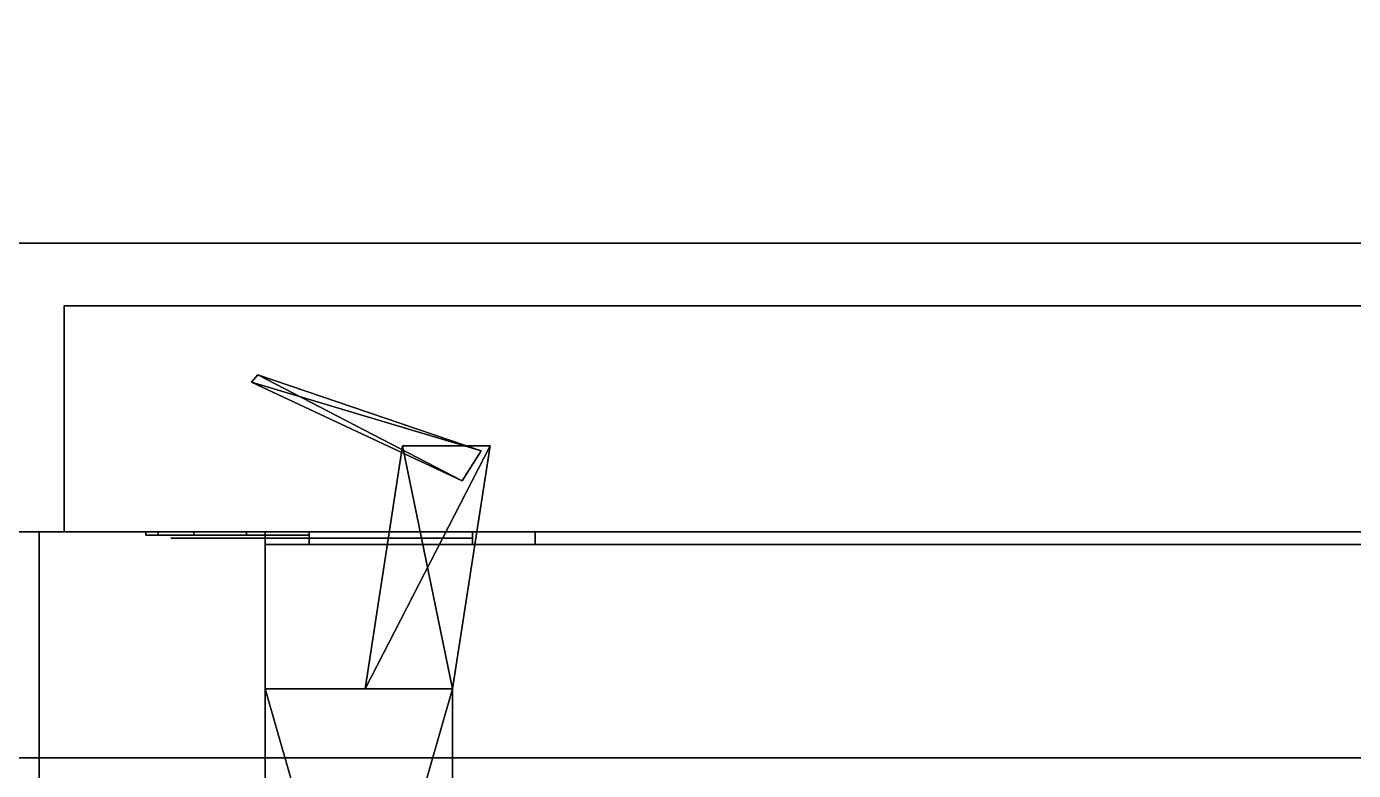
# Model space of a CAD drawing. Extents: x 0 to 4068, y -150 to 4325.
# Drawn here: x 2120 to 2225.6, y 381 to 440.2 of the extents above; entities that cross this region are included whole.
import ezdxf

# ---------------------------------------------------------------- set-up
doc = ezdxf.new("R2010")
doc.units = 0
for name, color, linetype in [('LAYER0', 7, 'CONTINUOUS'), ('LAYER108', 7, 'CONTINUOUS'), ('LAYER109', 7, 'CONTINUOUS'), ('LAYER112', 7, 'CONTINUOUS'), ('LAYER147', 28, 'CONTINUOUS'), ('LAYER148', 253, 'CONTINUOUS'), ('LAYER149', 28, 'CONTINUOUS'), ('LAYER150', 253, 'CONTINUOUS'), ('LAYER151', 253, 'CONTINUOUS'), ('LAYER156', 7, 'CONTINUOUS'), ('LAYER264', 7, 'CONTINUOUS'), ('LAYER274', 7, 'CONTINUOUS'), ('LAYER276', 7, 'CONTINUOUS'), ('LAYER299', 28, 'CONTINUOUS'), ('LAYER300', 253, 'CONTINUOUS'), ('LAYER301', 28, 'CONTINUOUS'), ('LAYER302', 253, 'CONTINUOUS'), ('LAYER303', 253, 'CONTINUOUS'), ('LAYER318', 7, 'CONTINUOUS'), ('LAYER354', 45, 'CONTINUOUS'), ('LAYER358', 253, 'CONTINUOUS'), ('LAYER360', 45, 'CONTINUOUS')]:
    doc.layers.add(name, color=color, linetype=linetype)

msp = doc.modelspace()

# ---------------------------------------------------------------- linework, layer by layer
at = {"layer": 'LAYER0', "invisible_edges": 1}
for points in [[(4068, 4325, -5), (0, -150, -5), (0, 4325, -5), (4068, 4325, -5)], [(0, -150, -5), (4068, 4325, -5), (4068, -150, -5), (0, -150, -5)], [(4068, -150), (0, 4325), (0, -150), (4068, -150)], [(0, 4325), (4068, -150), (4068, 4325), (0, 4325)]]:
    msp.add_3dface(points, dxfattribs=at)
at = {"layer": 'LAYER108', "invisible_edges": 1}
for points in [[(3045, 0, 2359), (2139, 400, 2359), (2139, 0, 2359), (3045, 0, 2359)], [(2139, 400, 2359), (3045, 0, 2359), (3045, 400, 2359), (2139, 400, 2359)], [(3045, 400, 2341), (2139, 400, 2359), (3045, 400, 2359), (3045, 400, 2341)], [(2139, 400, 2359), (3045, 400, 2341), (2139, 400, 2341), (2139, 400, 2359)], [(2139, 0, 2341), (2139, 400, 2359), (2139, 400, 2341), (2139, 0, 2341)], [(2139, 400, 2359), (2139, 0, 2341), (2139, 0, 2359), (2139, 400, 2359)], [(3045, 400, 2341), (2139, 0, 2341), (2139, 400, 2341), (3045, 400, 2341)], [(2139, 0, 2341), (3045, 400, 2341), (3045, 0, 2341), (2139, 0, 2341)]]:
    msp.add_3dface(points, dxfattribs=at)
at = {"layer": 'LAYER109', "invisible_edges": 1}
for points in [[(2139, 0, 1701), (3045, 400, 1701), (3045, 0, 1701), (2139, 0, 1701)], [(3045, 400, 1701), (2139, 0, 1701), (2139, 400, 1701), (3045, 400, 1701)], [(2139, 400, 1719), (3045, 400, 1701), (2139, 400, 1701), (2139, 400, 1719)], [(3045, 400, 1701), (2139, 400, 1719), (3045, 400, 1719), (3045, 400, 1701)], [(2139, 0, 1701), (2139, 400, 1719), (2139, 400, 1701), (2139, 0, 1701)], [(2139, 400, 1719), (2139, 0, 1701), (2139, 0, 1719), (2139, 400, 1719)], [(2139, 400, 1719), (3045, 0, 1719), (3045, 400, 1719), (2139, 400, 1719)], [(3045, 0, 1719), (2139, 400, 1719), (2139, 0, 1719), (3045, 0, 1719)]]:
    msp.add_3dface(points, dxfattribs=at)
at = {"layer": 'LAYER112', "invisible_edges": 1}
for points in [[(2139, 0, 1700), (2121, 400, 1700), (2139, 400, 1700), (2139, 0, 1700)], [(2121, 400, 1700), (2139, 0, 1700), (2121, 0, 1700), (2121, 400, 1700)], [(2121, 400, 1700), (2139, 400, 2360), (2139, 400, 1700), (2121, 400, 1700)], [(2139, 400, 2360), (2121, 400, 1700), (2121, 400, 2360), (2139, 400, 2360)], [(2121, 0, 2360), (2139, 400, 2360), (2121, 400, 2360), (2121, 0, 2360)], [(2139, 400, 2360), (2121, 0, 2360), (2139, 0, 2360), (2139, 400, 2360)], [(2121, 400, 1700), (2121, 0, 2360), (2121, 400, 2360), (2121, 400, 1700)], [(2121, 0, 2360), (2121, 400, 1700), (2121, 0, 1700), (2121, 0, 2360)], [(2139, 0, 1700), (2139, 400, 2360), (2139, 0, 2360), (2139, 0, 1700)], [(2139, 400, 2360), (2139, 0, 1700), (2139, 400, 1700), (2139, 400, 2360)]]:
    msp.add_3dface(points, dxfattribs=at)
at = {"layer": 'LAYER147'}
for points, invisible_edges in [([(2130.49, 399.75, 1798.025), (2129.5, 399.75, 1803), (2131.5, 399.75, 1803), (2131.5, 399.75, 1797.5)], 10), ([(2129.5, 399.75, 1803), (2130.49, 399.75, 1807.975), (2131.5, 399.75, 1808.5), (2131.5, 399.75, 1803)], 10), ([(2133.308, 399.75, 1793.808), (2130.49, 399.75, 1798.025), (2131.5, 399.75, 1797.5), (2135, 399.75, 1797.5)], 10), ([(2130.49, 399.75, 1807.975), (2133.308, 399.75, 1812.192), (2135, 399.75, 1808.5), (2131.5, 399.75, 1808.5)], 10), ([(2131.5, 399.5, 1808.5), (2131.5, 399.5, 1797.5), (2138.5, 399.5, 1797.5), (2138.291, 399.5, 1808.317)], 4), ([(2137.525, 399.75, 1790.99), (2133.308, 399.75, 1793.808), (2135, 399.75, 1797.5), (2138.5, 399.75, 1797.5)], 10), ([(2133.308, 399.75, 1812.192), (2137.525, 399.75, 1815.01), (2138.5, 399.75, 1808.5), (2135, 399.75, 1808.5)], 10), ([(2142.5, 399.75, 1790), (2137.525, 399.75, 1790.99), (2138.5, 399.75, 1797.5), (2142.5, 399.75, 1794)], 2), ([(2137.525, 399.75, 1815.01), (2142.5, 399.75, 1816), (2142.5, 399.75, 1812), (2138.5, 399.75, 1808.5)], 8), ([(2138.291, 399.5, 1808.317), (2138.5, 399.5, 1797.5), (2142.5, 399.5, 1794), (2142.5, 399.5, 1812)], 5), ([(2142.5, 399.5, 1812), (2142.5, 399.5, 1794), (2155.5, 399.5, 1794), (2155.5, 399.5, 1812)], 1), ([(2160.5, 399, 1782), (2155.5, 399, 1794), (2142.5, 399, 1794), (2142.5, 399, 1782)], 1), ([(2160.5, 399, 1824), (2155.5, 399, 1812), (2142.5, 399, 1812), (2142.5, 399, 1824)], 1), ([(2160.5, 399, 1824), (2160.5, 399, 1782), (2155.5, 399, 1794), (2155.5, 399, 1812)], 10)]:
    msp.add_3dface(points, dxfattribs=dict(at, invisible_edges=invisible_edges))
for points in [[(2142.5, 400, 1794), (2142.5, 400, 1782), (2142.5, 400, 1794)], [(2142.5, 400, 1812), (2142.5, 400, 1824), (2142.5, 400, 1812)], [(2155.5, 399, 1794), (2155.5, 400, 1794), (2142.5, 400, 1794), (2142.5, 399, 1794)], [(2142.5, 399, 1794), (2142.5, 400, 1794), (2142.5, 400, 1782), (2142.5, 399, 1782)], [(2142.5, 399, 1782), (2142.5, 400, 1782), (2160.5, 400, 1782), (2160.5, 399, 1782)], [(2155.5, 399, 1812), (2155.5, 400, 1812), (2142.5, 400, 1812), (2142.5, 399, 1812)], [(2142.5, 399, 1812), (2142.5, 400, 1812), (2142.5, 400, 1824), (2142.5, 399, 1824)], [(2142.5, 399, 1824), (2142.5, 400, 1824), (2160.5, 400, 1824), (2160.5, 399, 1824)], [(2160.5, 400, 1782), (2142.5, 400, 1782), (2142.5, 400, 1824), (2160.5, 400, 1824)], [(2155.5, 400, 1794), (2155.5, 400, 1812), (2155.5, 400, 1794)], [(2155.5, 399, 1794), (2155.5, 400, 1794), (2155.5, 400, 1812), (2155.5, 399, 1812)], [(2160.5, 399, 1824), (2160.5, 400, 1824), (2160.5, 399, 1824)], [(2160.5, 400, 1782), (2160.5, 400, 1824), (2160.5, 399, 1824), (2160.5, 399, 1782)], [(2160.5, 399, 1782), (2142.5, 399, 1782), (2142.5, 399, 1782), (2160.5, 399, 1782)], [(2160.5, 399, 1824), (2142.5, 399, 1824), (2142.5, 399, 1824), (2160.5, 399, 1824)]]:
    msp.add_3dface(points, dxfattribs=at)
at = {"layer": 'LAYER148'}
for points in [[(2137.918, 411.9226, 1797.348), (2138.409, 412.5, 1797.348), (2154.692, 404.0754, 1797.348), (2137.918, 411.9226, 1797.348)], [(2137.918, 411.9226, 1808.652), (2156.182, 406.4556, 1808.652), (2138.409, 412.5, 1808.652), (2137.918, 411.9226, 1808.652)], [(2154.692, 404.0754, 1797.348), (2138.409, 412.5, 1797.348), (2156.182, 406.4556, 1797.348), (2154.692, 404.0754, 1797.348)], [(2138.409, 412.5, 1797.348), (2138.409, 412.5, 1808.652), (2156.182, 406.4556, 1797.348), (2138.409, 412.5, 1797.348)], [(2156.182, 406.4556, 1797.348), (2138.409, 412.5, 1808.652), (2156.182, 406.4556, 1808.652), (2156.182, 406.4556, 1797.348)], [(2154.692, 404.0754, 1808.652), (2156.182, 406.4556, 1808.652), (2137.918, 411.9226, 1808.652), (2154.692, 404.0754, 1808.652)], [(2149.942, 406.8654, 1796.217), (2156.906, 406.8654, 1796.217), (2146.958, 387.5, 1796.217), (2149.942, 406.8654, 1796.217)], [(2146.958, 387.5, 1796.217), (2156.906, 406.8654, 1796.217), (2153.921, 387.5, 1796.217), (2146.958, 387.5, 1796.217)], [(2146.958, 387.5, 1809.783), (2153.921, 387.5, 1809.783), (2149.942, 406.8654, 1809.783), (2146.958, 387.5, 1809.783)], [(2149.942, 406.8654, 1809.783), (2153.921, 387.5, 1809.783), (2156.906, 406.8654, 1809.783), (2149.942, 406.8654, 1809.783)], [(2156.906, 406.8654, 1796.217), (2156.906, 406.8654, 1809.783), (2153.921, 387.5, 1796.217), (2156.906, 406.8654, 1796.217)], [(2153.921, 387.5, 1796.217), (2156.906, 406.8654, 1809.783), (2153.921, 387.5, 1809.783), (2153.921, 387.5, 1796.217)], [(2139, 387.5, 1796.217), (2153.921, 387.5, 1796.217), (2139, 335.5, 1796.217), (2139, 387.5, 1796.217)], [(2139, 335.5, 1796.217), (2153.921, 387.5, 1796.217), (2153.921, 335.5, 1796.217), (2139, 335.5, 1796.217)], [(2139, 335.5, 1809.783), (2153.921, 335.5, 1809.783), (2139, 387.5, 1809.783), (2139, 335.5, 1809.783)], [(2139, 387.5, 1809.783), (2153.921, 335.5, 1809.783), (2153.921, 387.5, 1809.783), (2139, 387.5, 1809.783)], [(2153.921, 387.5, 1796.217), (2153.921, 387.5, 1809.783), (2153.921, 335.5, 1796.217), (2153.921, 387.5, 1796.217)], [(2153.921, 335.5, 1796.217), (2153.921, 387.5, 1809.783), (2153.921, 335.5, 1809.783), (2153.921, 335.5, 1796.217)]]:
    msp.add_3dface(points, dxfattribs=at)
at = {"layer": 'LAYER149'}
for points, invisible_edges in [([(2130.49, 399.75, 2252.025), (2129.5, 399.75, 2257), (2131.5, 399.75, 2257), (2131.5, 399.75, 2251.5)], 10), ([(2129.5, 399.75, 2257), (2130.49, 399.75, 2261.975), (2131.5, 399.75, 2262.5), (2131.5, 399.75, 2257)], 10), ([(2133.308, 399.75, 2247.808), (2130.49, 399.75, 2252.025), (2131.5, 399.75, 2251.5), (2135, 399.75, 2251.5)], 10), ([(2130.49, 399.75, 2261.975), (2133.308, 399.75, 2266.192), (2135, 399.75, 2262.5), (2131.5, 399.75, 2262.5)], 10), ([(2131.5, 399.5, 2262.5), (2131.5, 399.5, 2251.5), (2138.5, 399.5, 2251.5), (2138.291, 399.5, 2262.317)], 4), ([(2137.525, 399.75, 2244.99), (2133.308, 399.75, 2247.808), (2135, 399.75, 2251.5), (2138.5, 399.75, 2251.5)], 10), ([(2133.308, 399.75, 2266.192), (2137.525, 399.75, 2269.01), (2138.5, 399.75, 2262.5), (2135, 399.75, 2262.5)], 10), ([(2142.5, 399.75, 2244), (2137.525, 399.75, 2244.99), (2138.5, 399.75, 2251.5), (2142.5, 399.75, 2248)], 2), ([(2137.525, 399.75, 2269.01), (2142.5, 399.75, 2270), (2142.5, 399.75, 2266), (2138.5, 399.75, 2262.5)], 8), ([(2138.291, 399.5, 2262.317), (2138.5, 399.5, 2251.5), (2142.5, 399.5, 2248), (2142.5, 399.5, 2266)], 5), ([(2142.5, 399.5, 2266), (2142.5, 399.5, 2248), (2155.5, 399.5, 2248), (2155.5, 399.5, 2266)], 1), ([(2160.5, 399, 2236), (2155.5, 399, 2248), (2142.5, 399, 2248), (2142.5, 399, 2236)], 1), ([(2160.5, 399, 2278), (2155.5, 399, 2266), (2142.5, 399, 2266), (2142.5, 399, 2278)], 1), ([(2160.5, 399, 2278), (2160.5, 399, 2236), (2155.5, 399, 2248), (2155.5, 399, 2266)], 10)]:
    msp.add_3dface(points, dxfattribs=dict(at, invisible_edges=invisible_edges))
for points in [[(2142.5, 400, 2248), (2142.5, 400, 2236), (2142.5, 400, 2248)], [(2142.5, 400, 2266), (2142.5, 400, 2278), (2142.5, 400, 2266)], [(2155.5, 399, 2248), (2155.5, 400, 2248), (2142.5, 400, 2248), (2142.5, 399, 2248)], [(2142.5, 399, 2248), (2142.5, 400, 2248), (2142.5, 400, 2236), (2142.5, 399, 2236)], [(2142.5, 399, 2236), (2142.5, 400, 2236), (2160.5, 400, 2236), (2160.5, 399, 2236)], [(2155.5, 399, 2266), (2155.5, 400, 2266), (2142.5, 400, 2266), (2142.5, 399, 2266)], [(2142.5, 399, 2266), (2142.5, 400, 2266), (2142.5, 400, 2278), (2142.5, 399, 2278)], [(2142.5, 399, 2278), (2142.5, 400, 2278), (2160.5, 400, 2278), (2160.5, 399, 2278)], [(2160.5, 400, 2236), (2142.5, 400, 2236), (2142.5, 400, 2278), (2160.5, 400, 2278)], [(2155.5, 400, 2248), (2155.5, 400, 2266), (2155.5, 400, 2248)], [(2155.5, 399, 2248), (2155.5, 400, 2248), (2155.5, 400, 2266), (2155.5, 399, 2266)], [(2160.5, 399, 2278), (2160.5, 400, 2278), (2160.5, 399, 2278)], [(2160.5, 400, 2236), (2160.5, 400, 2278), (2160.5, 399, 2278), (2160.5, 399, 2236)], [(2160.5, 399, 2236), (2142.5, 399, 2236), (2142.5, 399, 2236), (2160.5, 399, 2236)], [(2160.5, 399, 2278), (2142.5, 399, 2278), (2142.5, 399, 2278), (2160.5, 399, 2278)]]:
    msp.add_3dface(points, dxfattribs=at)
at = {"layer": 'LAYER150'}
for points in [[(2137.918, 411.9226, 2251.348), (2138.409, 412.5, 2251.348), (2154.692, 404.0754, 2251.348), (2137.918, 411.9226, 2251.348)], [(2137.918, 411.9226, 2262.652), (2156.182, 406.4556, 2262.652), (2138.409, 412.5, 2262.652), (2137.918, 411.9226, 2262.652)], [(2154.692, 404.0754, 2251.348), (2138.409, 412.5, 2251.348), (2156.182, 406.4556, 2251.348), (2154.692, 404.0754, 2251.348)], [(2138.409, 412.5, 2251.348), (2138.409, 412.5, 2262.652), (2156.182, 406.4556, 2251.348), (2138.409, 412.5, 2251.348)], [(2156.182, 406.4556, 2251.348), (2138.409, 412.5, 2262.652), (2156.182, 406.4556, 2262.652), (2156.182, 406.4556, 2251.348)], [(2154.692, 404.0754, 2262.652), (2156.182, 406.4556, 2262.652), (2137.918, 411.9226, 2262.652), (2154.692, 404.0754, 2262.652)], [(2149.942, 406.8654, 2250.217), (2156.906, 406.8654, 2250.217), (2146.958, 387.5, 2250.217), (2149.942, 406.8654, 2250.217)], [(2146.958, 387.5, 2250.217), (2156.906, 406.8654, 2250.217), (2153.921, 387.5, 2250.217), (2146.958, 387.5, 2250.217)], [(2146.958, 387.5, 2263.783), (2153.921, 387.5, 2263.783), (2149.942, 406.8654, 2263.783), (2146.958, 387.5, 2263.783)], [(2149.942, 406.8654, 2263.783), (2153.921, 387.5, 2263.783), (2156.906, 406.8654, 2263.783), (2149.942, 406.8654, 2263.783)], [(2156.906, 406.8654, 2250.217), (2156.906, 406.8654, 2263.783), (2153.921, 387.5, 2250.217), (2156.906, 406.8654, 2250.217)], [(2153.921, 387.5, 2250.217), (2156.906, 406.8654, 2263.783), (2153.921, 387.5, 2263.783), (2153.921, 387.5, 2250.217)], [(2139, 387.5, 2250.217), (2153.921, 387.5, 2250.217), (2139, 335.5, 2250.217), (2139, 387.5, 2250.217)], [(2139, 335.5, 2250.217), (2153.921, 387.5, 2250.217), (2153.921, 335.5, 2250.217), (2139, 335.5, 2250.217)], [(2139, 335.5, 2263.783), (2153.921, 335.5, 2263.783), (2139, 387.5, 2263.783), (2139, 335.5, 2263.783)], [(2139, 387.5, 2263.783), (2153.921, 335.5, 2263.783), (2153.921, 387.5, 2263.783), (2139, 387.5, 2263.783)], [(2153.921, 387.5, 2250.217), (2153.921, 387.5, 2263.783), (2153.921, 335.5, 2250.217), (2153.921, 387.5, 2250.217)], [(2153.921, 335.5, 2250.217), (2153.921, 387.5, 2263.783), (2153.921, 335.5, 2263.783), (2153.921, 335.5, 2250.217)]]:
    msp.add_3dface(points, dxfattribs=at)
at = {"layer": 'LAYER151', "invisible_edges": 1}
for points in [[(2590.5, 418, 1703), (2123, 400, 1703), (2123, 418, 1703), (2590.5, 418, 1703)], [(2123, 400, 1703), (2590.5, 418, 1703), (2590.5, 400, 1703), (2123, 400, 1703)], [(2123, 418, 2357), (2123, 400, 1703), (2123, 400, 2357), (2123, 418, 2357)], [(2123, 400, 1703), (2123, 418, 2357), (2123, 418, 1703), (2123, 400, 1703)], [(2590.5, 400, 2357), (2123, 418, 2357), (2123, 400, 2357), (2590.5, 400, 2357)], [(2123, 418, 2357), (2590.5, 400, 2357), (2590.5, 418, 2357), (2123, 418, 2357)], [(2123, 418, 2357), (2590.5, 418, 1703), (2123, 418, 1703), (2123, 418, 2357)], [(2590.5, 418, 1703), (2123, 418, 2357), (2590.5, 418, 2357), (2590.5, 418, 1703)], [(2590.5, 400, 2357), (2123, 400, 1703), (2590.5, 400, 1703), (2590.5, 400, 2357)], [(2123, 400, 1703), (2590.5, 400, 2357), (2123, 400, 2357), (2123, 400, 1703)]]:
    msp.add_3dface(points, dxfattribs=at)
at = {"layer": 'LAYER156', "invisible_edges": 1}
for points in [[(2121, 0, 1700), (2103, 400, 1700), (2121, 400, 1700), (2121, 0, 1700)], [(2103, 400, 1700), (2121, 0, 1700), (2103, 0, 1700), (2103, 400, 1700)], [(2121, 400, 2360), (2103, 400, 1700), (2103, 400, 2360), (2121, 400, 2360)], [(2103, 400, 1700), (2121, 400, 2360), (2121, 400, 1700), (2103, 400, 1700)], [(2103, 0, 2360), (2121, 400, 2360), (2103, 400, 2360), (2103, 0, 2360)], [(2121, 400, 2360), (2103, 0, 2360), (2121, 0, 2360), (2121, 400, 2360)], [(2121, 400, 2360), (2121, 0, 1700), (2121, 400, 1700), (2121, 400, 2360)], [(2121, 0, 1700), (2121, 400, 2360), (2121, 0, 2360), (2121, 0, 1700)]]:
    msp.add_3dface(points, dxfattribs=at)
at = {"layer": 'LAYER264', "invisible_edges": 1}
for points in [[(2139, 0, 151), (3045, 400, 151), (3045, 0, 151), (2139, 0, 151)], [(3045, 400, 151), (2139, 0, 151), (2139, 400, 151), (3045, 400, 151)], [(2139, 400, 169), (3045, 400, 151), (2139, 400, 151), (2139, 400, 169)], [(3045, 400, 151), (2139, 400, 169), (3045, 400, 169), (3045, 400, 151)], [(2139, 0, 151), (2139, 400, 169), (2139, 400, 151), (2139, 0, 151)], [(2139, 400, 169), (2139, 0, 151), (2139, 0, 169), (2139, 400, 169)], [(2139, 400, 169), (3045, 0, 169), (3045, 400, 169), (2139, 400, 169)], [(3045, 0, 169), (2139, 400, 169), (2139, 0, 169), (3045, 0, 169)]]:
    msp.add_3dface(points, dxfattribs=at)
at = {"layer": 'LAYER274', "invisible_edges": 1}
for points in [[(2139, 0, 150), (2121, 400, 150), (2139, 400, 150), (2139, 0, 150)], [(2121, 400, 150), (2139, 0, 150), (2121, 0, 150), (2121, 400, 150)], [(2121, 400, 150), (2139, 400, 875), (2139, 400, 150), (2121, 400, 150)], [(2139, 400, 875), (2121, 400, 150), (2121, 400, 875), (2139, 400, 875)], [(2121, 0, 875), (2139, 400, 875), (2121, 400, 875), (2121, 0, 875)], [(2139, 400, 875), (2121, 0, 875), (2139, 0, 875), (2139, 400, 875)], [(2121, 400, 150), (2121, 0, 875), (2121, 400, 875), (2121, 400, 150)], [(2121, 0, 875), (2121, 400, 150), (2121, 0, 150), (2121, 0, 875)], [(2139, 0, 150), (2139, 400, 875), (2139, 0, 875), (2139, 0, 150)], [(2139, 400, 875), (2139, 0, 150), (2139, 400, 150), (2139, 400, 875)]]:
    msp.add_3dface(points, dxfattribs=at)
at = {"layer": 'LAYER276', "invisible_edges": 1}
for points in [[(2139, 319, 856.5), (3045, 399, 856.5), (3045, 319, 856.5), (2139, 319, 856.5)], [(3045, 399, 856.5), (2139, 319, 856.5), (2139, 399, 856.5), (3045, 399, 856.5)], [(2139, 399, 874.5), (3045, 399, 856.5), (2139, 399, 856.5), (2139, 399, 874.5)], [(3045, 399, 856.5), (2139, 399, 874.5), (3045, 399, 874.5), (3045, 399, 856.5)], [(2139, 319, 856.5), (2139, 399, 874.5), (2139, 399, 856.5), (2139, 319, 856.5)], [(2139, 399, 874.5), (2139, 319, 856.5), (2139, 319, 874.5), (2139, 399, 874.5)], [(2139, 399, 874.5), (3045, 319, 874.5), (3045, 399, 874.5), (2139, 399, 874.5)], [(3045, 319, 874.5), (2139, 399, 874.5), (2139, 319, 874.5), (3045, 319, 874.5)]]:
    msp.add_3dface(points, dxfattribs=at)
at = {"layer": 'LAYER299'}
for points, invisible_edges in [([(2130.49, 399.75, 248.0251), (2129.5, 399.75, 253), (2131.5, 399.75, 253), (2131.5, 399.75, 247.5)], 10), ([(2129.5, 399.75, 253), (2130.49, 399.75, 257.9749), (2131.5, 399.75, 258.5), (2131.5, 399.75, 253)], 10), ([(2133.308, 399.75, 243.8076), (2130.49, 399.75, 248.0251), (2131.5, 399.75, 247.5), (2135, 399.75, 247.5)], 10), ([(2130.49, 399.75, 257.9749), (2133.308, 399.75, 262.1924), (2135, 399.75, 258.5), (2131.5, 399.75, 258.5)], 10), ([(2131.5, 399.5, 258.5), (2131.5, 399.5, 247.5), (2138.5, 399.5, 247.5), (2138.291, 399.5, 258.3167)], 4), ([(2137.525, 399.75, 240.9896), (2133.308, 399.75, 243.8076), (2135, 399.75, 247.5), (2138.5, 399.75, 247.5)], 10), ([(2133.308, 399.75, 262.1924), (2137.525, 399.75, 265.0104), (2138.5, 399.75, 258.5), (2135, 399.75, 258.5)], 10), ([(2142.5, 399.75, 240), (2137.525, 399.75, 240.9896), (2138.5, 399.75, 247.5), (2142.5, 399.75, 244)], 2), ([(2137.525, 399.75, 265.0104), (2142.5, 399.75, 266), (2142.5, 399.75, 262), (2138.5, 399.75, 258.5)], 8), ([(2138.291, 399.5, 258.3167), (2138.5, 399.5, 247.5), (2142.5, 399.5, 244), (2142.5, 399.5, 262)], 5), ([(2142.5, 399.5, 262), (2142.5, 399.5, 244), (2155.5, 399.5, 244), (2155.5, 399.5, 262)], 1), ([(2160.5, 399, 232), (2155.5, 399, 244), (2142.5, 399, 244), (2142.5, 399, 232)], 1), ([(2160.5, 399, 274), (2155.5, 399, 262), (2142.5, 399, 262), (2142.5, 399, 274)], 1), ([(2160.5, 399, 274), (2160.5, 399, 232), (2155.5, 399, 244), (2155.5, 399, 262)], 10)]:
    msp.add_3dface(points, dxfattribs=dict(at, invisible_edges=invisible_edges))
for points in [[(2142.5, 400, 244), (2142.5, 400, 232), (2142.5, 400, 244)], [(2142.5, 400, 262), (2142.5, 400, 274), (2142.5, 400, 262)], [(2155.5, 399, 244), (2155.5, 400, 244), (2142.5, 400, 244), (2142.5, 399, 244)], [(2142.5, 399, 244), (2142.5, 400, 244), (2142.5, 400, 232), (2142.5, 399, 232)], [(2142.5, 399, 232), (2142.5, 400, 232), (2160.5, 400, 232), (2160.5, 399, 232)], [(2155.5, 399, 262), (2155.5, 400, 262), (2142.5, 400, 262), (2142.5, 399, 262)], [(2142.5, 399, 262), (2142.5, 400, 262), (2142.5, 400, 274), (2142.5, 399, 274)], [(2142.5, 399, 274), (2142.5, 400, 274), (2160.5, 400, 274), (2160.5, 399, 274)], [(2160.5, 400, 232), (2142.5, 400, 232), (2142.5, 400, 274), (2160.5, 400, 274)], [(2155.5, 400, 244), (2155.5, 400, 262), (2155.5, 400, 244)], [(2155.5, 399, 244), (2155.5, 400, 244), (2155.5, 400, 262), (2155.5, 399, 262)], [(2160.5, 399, 274), (2160.5, 400, 274), (2160.5, 399, 274)], [(2160.5, 400, 232), (2160.5, 400, 274), (2160.5, 399, 274), (2160.5, 399, 232)], [(2160.5, 399, 232), (2142.5, 399, 232), (2142.5, 399, 232), (2160.5, 399, 232)], [(2160.5, 399, 274), (2142.5, 399, 274), (2142.5, 399, 274), (2160.5, 399, 274)]]:
    msp.add_3dface(points, dxfattribs=at)
at = {"layer": 'LAYER300'}
for points in [[(2137.918, 411.9226, 247.3477), (2138.409, 412.5, 247.3477), (2154.692, 404.0754, 247.3477), (2137.918, 411.9226, 247.3477)], [(2137.918, 411.9226, 258.652), (2156.182, 406.4556, 258.652), (2138.409, 412.5, 258.652), (2137.918, 411.9226, 258.652)], [(2154.692, 404.0754, 247.3477), (2138.409, 412.5, 247.3477), (2156.182, 406.4556, 247.3477), (2154.692, 404.0754, 247.3477)], [(2138.409, 412.5, 247.3477), (2138.409, 412.5, 258.652), (2156.182, 406.4556, 247.3477), (2138.409, 412.5, 247.3477)], [(2156.182, 406.4556, 247.3477), (2138.409, 412.5, 258.652), (2156.182, 406.4556, 258.652), (2156.182, 406.4556, 247.3477)], [(2154.692, 404.0754, 258.652), (2156.182, 406.4556, 258.652), (2137.918, 411.9226, 258.652), (2154.692, 404.0754, 258.652)], [(2149.942, 406.8654, 246.2174), (2156.906, 406.8654, 246.2174), (2146.958, 387.5, 246.2174), (2149.942, 406.8654, 246.2174)], [(2146.958, 387.5, 246.2174), (2156.906, 406.8654, 246.2174), (2153.921, 387.5, 246.2174), (2146.958, 387.5, 246.2174)], [(2146.958, 387.5, 259.7826), (2153.921, 387.5, 259.7826), (2149.942, 406.8654, 259.7826), (2146.958, 387.5, 259.7826)], [(2149.942, 406.8654, 259.7826), (2153.921, 387.5, 259.7826), (2156.906, 406.8654, 259.7826), (2149.942, 406.8654, 259.7826)], [(2156.906, 406.8654, 246.2174), (2156.906, 406.8654, 259.7826), (2153.921, 387.5, 246.2174), (2156.906, 406.8654, 246.2174)], [(2153.921, 387.5, 246.2174), (2156.906, 406.8654, 259.7826), (2153.921, 387.5, 259.7826), (2153.921, 387.5, 246.2174)], [(2139, 387.5, 246.2174), (2153.921, 387.5, 246.2174), (2139, 335.5, 246.2174), (2139, 387.5, 246.2174)], [(2139, 335.5, 246.2174), (2153.921, 387.5, 246.2174), (2153.921, 335.5, 246.2174), (2139, 335.5, 246.2174)], [(2139, 335.5, 259.7826), (2153.921, 335.5, 259.7826), (2139, 387.5, 259.7826), (2139, 335.5, 259.7826)], [(2139, 387.5, 259.7826), (2153.921, 335.5, 259.7826), (2153.921, 387.5, 259.7826), (2139, 387.5, 259.7826)], [(2153.921, 387.5, 246.2174), (2153.921, 387.5, 259.7826), (2153.921, 335.5, 246.2174), (2153.921, 387.5, 246.2174)], [(2153.921, 335.5, 246.2174), (2153.921, 387.5, 259.7826), (2153.921, 335.5, 259.7826), (2153.921, 335.5, 246.2174)]]:
    msp.add_3dface(points, dxfattribs=at)
at = {"layer": 'LAYER301'}
for points, invisible_edges in [([(2130.49, 399.75, 767.0251), (2129.5, 399.75, 772), (2131.5, 399.75, 772), (2131.5, 399.75, 766.5)], 10), ([(2129.5, 399.75, 772), (2130.49, 399.75, 776.9749), (2131.5, 399.75, 777.5), (2131.5, 399.75, 772)], 10), ([(2133.308, 399.75, 762.8076), (2130.49, 399.75, 767.0251), (2131.5, 399.75, 766.5), (2135, 399.75, 766.5)], 10), ([(2130.49, 399.75, 776.9749), (2133.308, 399.75, 781.1924), (2135, 399.75, 777.5), (2131.5, 399.75, 777.5)], 10), ([(2131.5, 399.5, 777.5), (2131.5, 399.5, 766.5), (2138.5, 399.5, 766.5), (2138.291, 399.5, 777.3167)], 4), ([(2137.525, 399.75, 759.9896), (2133.308, 399.75, 762.8076), (2135, 399.75, 766.5), (2138.5, 399.75, 766.5)], 10), ([(2133.308, 399.75, 781.1924), (2137.525, 399.75, 784.0104), (2138.5, 399.75, 777.5), (2135, 399.75, 777.5)], 10), ([(2142.5, 399.75, 759), (2137.525, 399.75, 759.9896), (2138.5, 399.75, 766.5), (2142.5, 399.75, 763)], 2), ([(2137.525, 399.75, 784.0104), (2142.5, 399.75, 785), (2142.5, 399.75, 781), (2138.5, 399.75, 777.5)], 8), ([(2138.291, 399.5, 777.3167), (2138.5, 399.5, 766.5), (2142.5, 399.5, 763), (2142.5, 399.5, 781)], 5), ([(2142.5, 399.5, 781), (2142.5, 399.5, 763), (2155.5, 399.5, 763), (2155.5, 399.5, 781)], 1), ([(2160.5, 399, 751), (2155.5, 399, 763), (2142.5, 399, 763), (2142.5, 399, 751)], 1), ([(2160.5, 399, 793), (2155.5, 399, 781), (2142.5, 399, 781), (2142.5, 399, 793)], 1), ([(2160.5, 399, 793), (2160.5, 399, 751), (2155.5, 399, 763), (2155.5, 399, 781)], 10)]:
    msp.add_3dface(points, dxfattribs=dict(at, invisible_edges=invisible_edges))
for points in [[(2142.5, 400, 763), (2142.5, 400, 751), (2142.5, 400, 763)], [(2142.5, 400, 781), (2142.5, 400, 793), (2142.5, 400, 781)], [(2155.5, 399, 763), (2155.5, 400, 763), (2142.5, 400, 763), (2142.5, 399, 763)], [(2142.5, 399, 763), (2142.5, 400, 763), (2142.5, 400, 751), (2142.5, 399, 751)], [(2142.5, 399, 751), (2142.5, 400, 751), (2160.5, 400, 751), (2160.5, 399, 751)], [(2155.5, 399, 781), (2155.5, 400, 781), (2142.5, 400, 781), (2142.5, 399, 781)], [(2142.5, 399, 781), (2142.5, 400, 781), (2142.5, 400, 793), (2142.5, 399, 793)], [(2142.5, 399, 793), (2142.5, 400, 793), (2160.5, 400, 793), (2160.5, 399, 793)], [(2160.5, 400, 751), (2142.5, 400, 751), (2142.5, 400, 793), (2160.5, 400, 793)], [(2155.5, 400, 763), (2155.5, 400, 781), (2155.5, 400, 763)], [(2155.5, 399, 763), (2155.5, 400, 763), (2155.5, 400, 781), (2155.5, 399, 781)], [(2160.5, 399, 793), (2160.5, 400, 793), (2160.5, 399, 793)], [(2160.5, 400, 751), (2160.5, 400, 793), (2160.5, 399, 793), (2160.5, 399, 751)], [(2160.5, 399, 751), (2142.5, 399, 751), (2142.5, 399, 751), (2160.5, 399, 751)], [(2160.5, 399, 793), (2142.5, 399, 793), (2142.5, 399, 793), (2160.5, 399, 793)]]:
    msp.add_3dface(points, dxfattribs=at)
at = {"layer": 'LAYER302'}
for points in [[(2137.918, 411.9226, 766.3477), (2138.409, 412.5, 766.3477), (2154.692, 404.0754, 766.3477), (2137.918, 411.9226, 766.3477)], [(2137.918, 411.9226, 777.652), (2156.182, 406.4556, 777.652), (2138.409, 412.5, 777.652), (2137.918, 411.9226, 777.652)], [(2154.692, 404.0754, 766.3477), (2138.409, 412.5, 766.3477), (2156.182, 406.4556, 766.3477), (2154.692, 404.0754, 766.3477)], [(2138.409, 412.5, 766.3477), (2138.409, 412.5, 777.652), (2156.182, 406.4556, 766.3477), (2138.409, 412.5, 766.3477)], [(2156.182, 406.4556, 766.3477), (2138.409, 412.5, 777.652), (2156.182, 406.4556, 777.652), (2156.182, 406.4556, 766.3477)], [(2154.692, 404.0754, 777.652), (2156.182, 406.4556, 777.652), (2137.918, 411.9226, 777.652), (2154.692, 404.0754, 777.652)], [(2149.942, 406.8654, 765.2174), (2156.906, 406.8654, 765.2174), (2146.958, 387.5, 765.2174), (2149.942, 406.8654, 765.2174)], [(2146.958, 387.5, 765.2174), (2156.906, 406.8654, 765.2174), (2153.921, 387.5, 765.2174), (2146.958, 387.5, 765.2174)], [(2146.958, 387.5, 778.7826), (2153.921, 387.5, 778.7826), (2149.942, 406.8654, 778.7826), (2146.958, 387.5, 778.7826)], [(2149.942, 406.8654, 778.7826), (2153.921, 387.5, 778.7826), (2156.906, 406.8654, 778.7826), (2149.942, 406.8654, 778.7826)], [(2156.906, 406.8654, 765.2174), (2156.906, 406.8654, 778.7826), (2153.921, 387.5, 765.2174), (2156.906, 406.8654, 765.2174)], [(2153.921, 387.5, 765.2174), (2156.906, 406.8654, 778.7826), (2153.921, 387.5, 778.7826), (2153.921, 387.5, 765.2174)], [(2139, 387.5, 765.2174), (2153.921, 387.5, 765.2174), (2139, 335.5, 765.2174), (2139, 387.5, 765.2174)], [(2139, 335.5, 765.2174), (2153.921, 387.5, 765.2174), (2153.921, 335.5, 765.2174), (2139, 335.5, 765.2174)], [(2139, 335.5, 778.7826), (2153.921, 335.5, 778.7826), (2139, 387.5, 778.7826), (2139, 335.5, 778.7826)], [(2139, 387.5, 778.7826), (2153.921, 335.5, 778.7826), (2153.921, 387.5, 778.7826), (2139, 387.5, 778.7826)], [(2153.921, 387.5, 765.2174), (2153.921, 387.5, 778.7826), (2153.921, 335.5, 765.2174), (2153.921, 387.5, 765.2174)], [(2153.921, 335.5, 765.2174), (2153.921, 387.5, 778.7826), (2153.921, 335.5, 778.7826), (2153.921, 335.5, 765.2174)]]:
    msp.add_3dface(points, dxfattribs=at)
at = {"layer": 'LAYER303', "invisible_edges": 1}
for points in [[(2590.5, 418, 153), (2123, 400, 153), (2123, 418, 153), (2590.5, 418, 153)], [(2123, 400, 153), (2590.5, 418, 153), (2590.5, 400, 153), (2123, 400, 153)], [(2123, 418, 872), (2123, 400, 153), (2123, 400, 872), (2123, 418, 872)], [(2123, 400, 153), (2123, 418, 872), (2123, 418, 153), (2123, 400, 153)], [(2590.5, 400, 872), (2123, 418, 872), (2123, 400, 872), (2590.5, 400, 872)], [(2123, 418, 872), (2590.5, 400, 872), (2590.5, 418, 872), (2123, 418, 872)], [(2123, 418, 872), (2590.5, 418, 153), (2123, 418, 153), (2123, 418, 872)], [(2590.5, 418, 153), (2123, 418, 872), (2590.5, 418, 872), (2590.5, 418, 153)], [(2590.5, 400, 872), (2123, 400, 153), (2590.5, 400, 153), (2590.5, 400, 872)], [(2123, 400, 153), (2590.5, 400, 872), (2123, 400, 872), (2123, 400, 153)]]:
    msp.add_3dface(points, dxfattribs=at)
at = {"layer": 'LAYER318', "invisible_edges": 1}
for points in [[(2121, 0, 150), (2103, 400, 150), (2121, 400, 150), (2121, 0, 150)], [(2103, 400, 150), (2121, 0, 150), (2103, 0, 150), (2103, 400, 150)], [(2121, 400, 875), (2103, 400, 150), (2103, 400, 875), (2121, 400, 875)], [(2103, 400, 150), (2121, 400, 875), (2121, 400, 150), (2103, 400, 150)], [(2103, 0, 875), (2121, 400, 875), (2103, 400, 875), (2103, 0, 875)], [(2121, 400, 875), (2103, 0, 875), (2121, 0, 875), (2121, 400, 875)], [(2121, 400, 875), (2121, 0, 150), (2121, 400, 150), (2121, 400, 875)], [(2121, 0, 150), (2121, 400, 875), (2121, 0, 875), (2121, 0, 150)]]:
    msp.add_3dface(points, dxfattribs=at)
at = {"layer": 'LAYER354', "invisible_edges": 1}
for points in [[(1176, 0, 875), (3495, 423, 875), (3495, 0, 875), (1176, 0, 875)], [(3495, 423, 875), (1176, 0, 875), (1176, 423, 875), (3495, 423, 875)], [(1176, 423, 893), (3495, 423, 875), (1176, 423, 875), (1176, 423, 893)], [(3495, 423, 875), (1176, 423, 893), (3495, 423, 893), (3495, 423, 875)], [(1176, 423, 893), (3495, 0, 893), (3495, 423, 893), (1176, 423, 893)], [(3495, 0, 893), (1176, 423, 893), (1176, 0, 893), (3495, 0, 893)]]:
    msp.add_3dface(points, dxfattribs=at)
at = {"layer": 'LAYER358', "invisible_edges": 1}
for points in [[(1179, 400, 2360), (3536, 382, 2360), (1179, 382, 2360), (1179, 400, 2360)], [(3536, 382, 2360), (1179, 400, 2360), (3536, 400, 2360), (3536, 382, 2360)], [(3536, 400, 2420), (1179, 382, 2420), (3536, 382, 2420), (3536, 400, 2420)], [(1179, 382, 2420), (3536, 400, 2420), (1179, 400, 2420), (1179, 382, 2420)], [(1179, 400, 2360), (3536, 400, 2420), (3536, 400, 2360), (1179, 400, 2360)], [(3536, 400, 2420), (1179, 400, 2360), (1179, 400, 2420), (3536, 400, 2420)], [(1179, 382, 2420), (3536, 382, 2360), (3536, 382, 2420), (1179, 382, 2420)], [(3536, 382, 2360), (1179, 382, 2420), (1179, 382, 2360), (3536, 382, 2360)]]:
    msp.add_3dface(points, dxfattribs=at)
at = {"layer": 'LAYER360', "invisible_edges": 1}
for points in [[(1176, 423, 1700), (3495, 0, 1700), (3495, 423, 1700), (1176, 423, 1700)], [(3495, 0, 1700), (1176, 423, 1700), (1176, 0, 1700), (3495, 0, 1700)], [(3495, 423, 1682), (1176, 423, 1700), (3495, 423, 1700), (3495, 423, 1682)], [(1176, 423, 1700), (3495, 423, 1682), (1176, 423, 1682), (1176, 423, 1700)], [(1176, 0, 1682), (3495, 423, 1682), (3495, 0, 1682), (1176, 0, 1682)], [(3495, 423, 1682), (1176, 0, 1682), (1176, 423, 1682), (3495, 423, 1682)]]:
    msp.add_3dface(points, dxfattribs=at)

# ---------------------------------------------------------------- meshes
at = {"layer": 'LAYER147'}
mesh = msp.add_polymesh((2, 9), dxfattribs=at)
for k, corner in enumerate([(2142.5, 399.75, 1790), (2137.525, 399.75, 1790.99), (2133.308, 399.75, 1793.808), (2130.49, 399.75, 1798.025), (2129.5, 399.75, 1803), (2130.49, 399.75, 1807.975), (2133.308, 399.75, 1812.192), (2137.525, 399.75, 1815.01), (2142.5, 399.75, 1816), (2142.5, 400, 1790), (2137.525, 400, 1790.99), (2133.308, 400, 1793.808), (2130.49, 400, 1798.025), (2129.5, 400, 1803), (2130.49, 400, 1807.975), (2133.308, 400, 1812.192), (2137.525, 400, 1815.01), (2142.5, 400, 1816)]):
    mesh.set_mesh_vertex(divmod(k, 9), corner)
at = {"layer": 'LAYER149'}
mesh = msp.add_polymesh((2, 9), dxfattribs=at)
for k, corner in enumerate([(2142.5, 399.75, 2244), (2137.525, 399.75, 2244.99), (2133.308, 399.75, 2247.808), (2130.49, 399.75, 2252.025), (2129.5, 399.75, 2257), (2130.49, 399.75, 2261.975), (2133.308, 399.75, 2266.192), (2137.525, 399.75, 2269.01), (2142.5, 399.75, 2270), (2142.5, 400, 2244), (2137.525, 400, 2244.99), (2133.308, 400, 2247.808), (2130.49, 400, 2252.025), (2129.5, 400, 2257), (2130.49, 400, 2261.975), (2133.308, 400, 2266.192), (2137.525, 400, 2269.01), (2142.5, 400, 2270)]):
    mesh.set_mesh_vertex(divmod(k, 9), corner)
at = {"layer": 'LAYER299'}
mesh = msp.add_polymesh((2, 9), dxfattribs=at)
for k, corner in enumerate([(2142.5, 399.75, 240), (2137.525, 399.75, 240.9896), (2133.308, 399.75, 243.8076), (2130.49, 399.75, 248.0251), (2129.5, 399.75, 253), (2130.49, 399.75, 257.9749), (2133.308, 399.75, 262.1924), (2137.525, 399.75, 265.0104), (2142.5, 399.75, 266), (2142.5, 400, 240), (2137.525, 400, 240.9896), (2133.308, 400, 243.8076), (2130.49, 400, 248.0251), (2129.5, 400, 253), (2130.49, 400, 257.9749), (2133.308, 400, 262.1924), (2137.525, 400, 265.0104), (2142.5, 400, 266)]):
    mesh.set_mesh_vertex(divmod(k, 9), corner)
at = {"layer": 'LAYER301'}
mesh = msp.add_polymesh((2, 9), dxfattribs=at)
for k, corner in enumerate([(2142.5, 399.75, 759), (2137.525, 399.75, 759.9896), (2133.308, 399.75, 762.8076), (2130.49, 399.75, 767.0251), (2129.5, 399.75, 772), (2130.49, 399.75, 776.9749), (2133.308, 399.75, 781.1924), (2137.525, 399.75, 784.0104), (2142.5, 399.75, 785), (2142.5, 400, 759), (2137.525, 400, 759.9896), (2133.308, 400, 762.8076), (2130.49, 400, 767.0251), (2129.5, 400, 772), (2130.49, 400, 776.9749), (2133.308, 400, 781.1924), (2137.525, 400, 784.0104), (2142.5, 400, 785)]):
    mesh.set_mesh_vertex(divmod(k, 9), corner)

doc.saveas('drawing.dxf')
